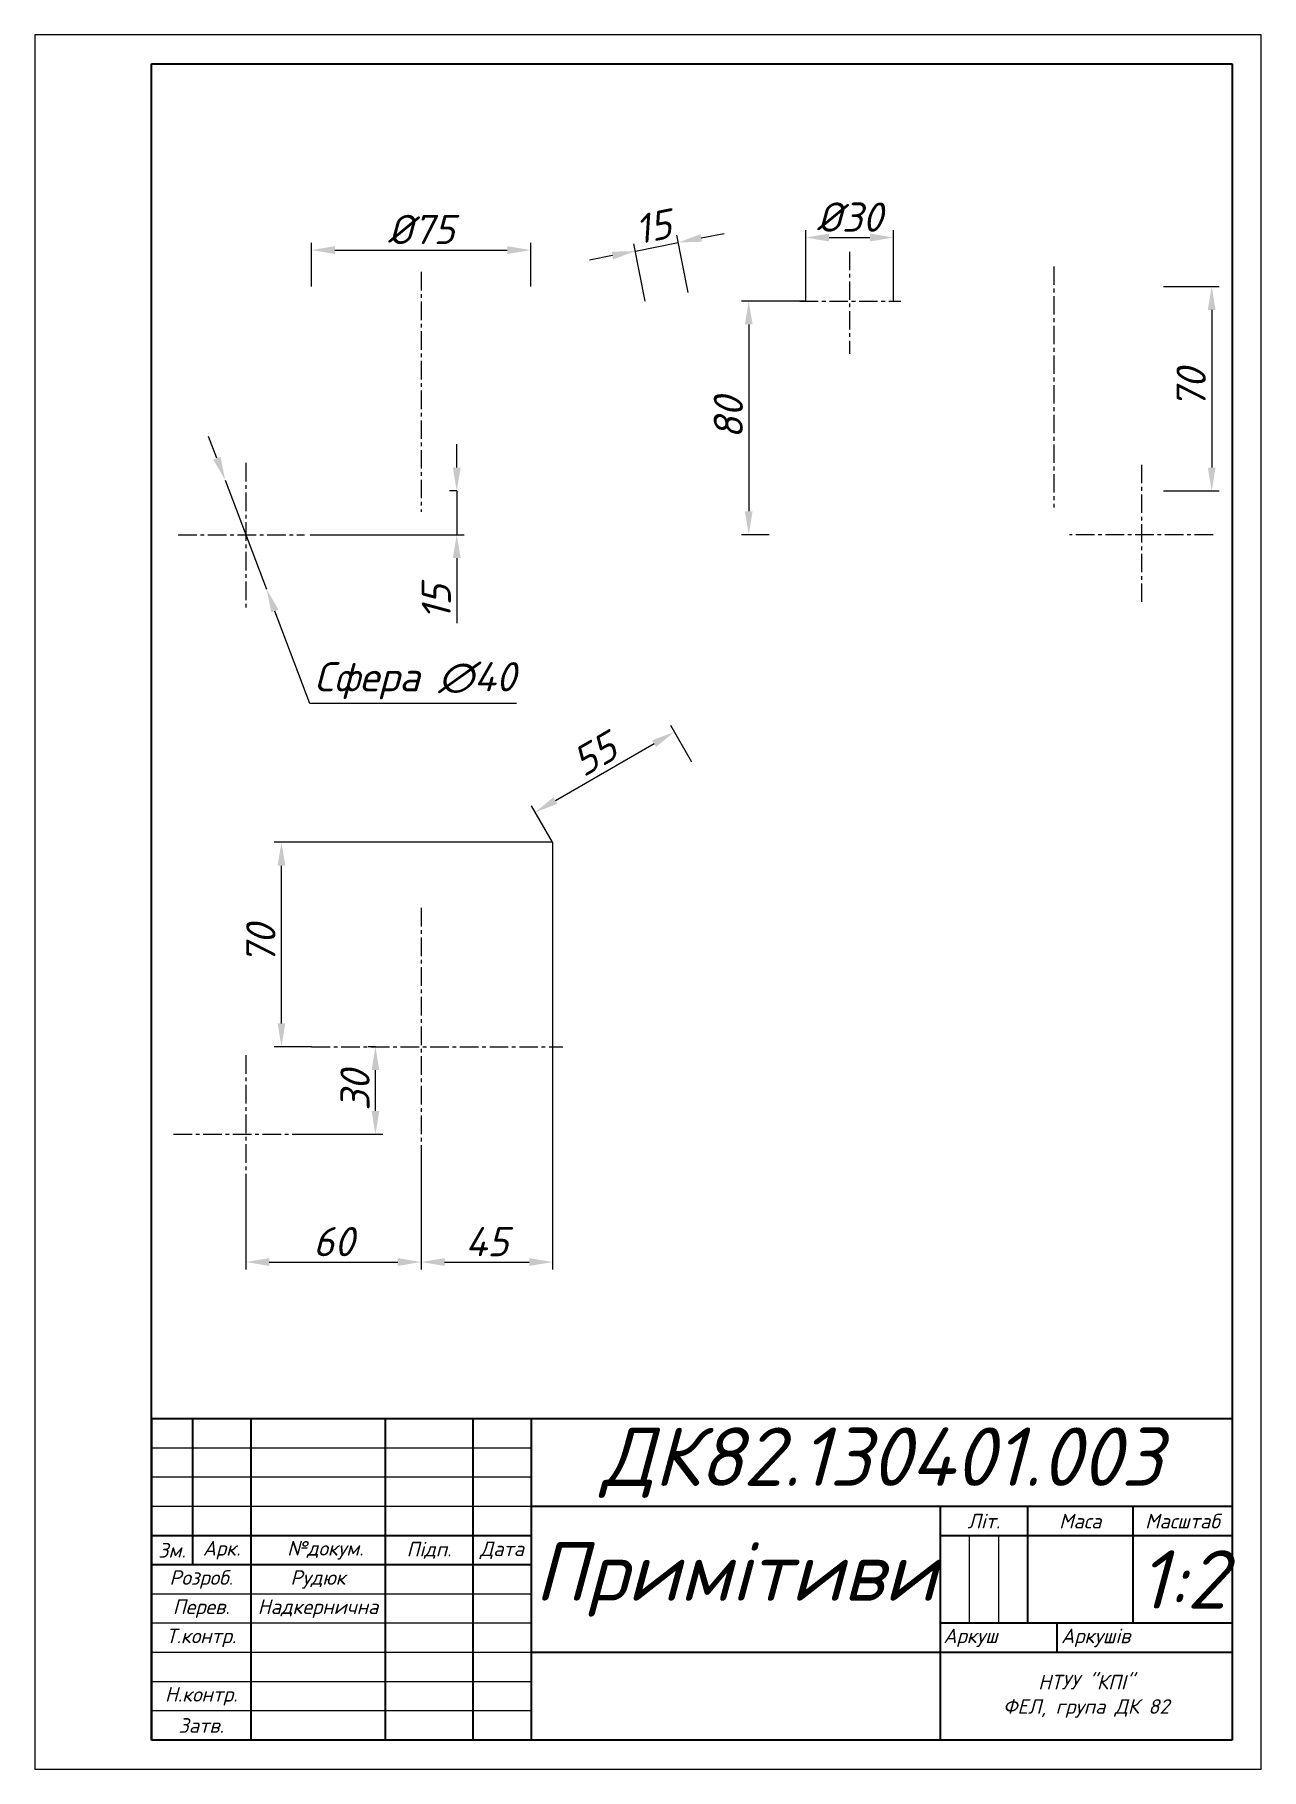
# Paper-space layout 'Лист1' of a CAD drawing. Header units: millimetres. Extents: x 0 to 210, y 0 to 297.
import ezdxf

# ---------------------------------------------------------------- set-up
doc = ezdxf.new("R2010")
doc.units = ezdxf.units.MM
doc.linetypes.add('осевая', pattern=[50.8, 31.75, -6.35, 6.35, -6.35])
doc.layers.add('Основные линии', color=250, linetype='Continuous', lineweight=35)
doc.layers.add('Тонкие линии', color=250, linetype='Continuous', lineweight=15)
for name, color, linetype in [('ось', 1, 'осевая'), ('размеры', 3, 'Continuous'), ('текст', 20, 'Continuous')]:
    doc.layers.add(name, color=color, linetype=linetype)
doc.styles.add('ГОСТ', font='isocpeui.ttf')
doc.styles.add('Гост большо', font='isocpeui.ttf', dxfattribs={"height": 10})
doc.dimstyles.new('ГОСТ', dxfattribs={"dimtxt": 5, "dimasz": 4, "dimexe": 1.25, "dimexo": 0, "dimgap": 1, "dimtad": 1, "dimtxsty": 'ГОСТ', "dimcen": 2.5, "dimadec": 0, "dimazin": 0, "dimtfac": 1, "dimtmove": 0, "dimatfit": 3, "dimfxl": 1, "dimarcsym": 0})
doc.dimstyles.new('Копия ГОСТ', dxfattribs={"dimtxt": 5, "dimasz": 4, "dimexe": 1.25, "dimexo": 0, "dimtad": 1, "dimtih": 1, "dimtoh": 1, "dimtxsty": 'ГОСТ', "dimcen": 2.5, "dimadec": 0, "dimazin": 0, "dimtfac": 1, "dimtmove": 0, "dimatfit": 3, "dimfxl": 1, "dimarcsym": 0})

# ---------------------------------------------------------------- blocks, each defined once
blk = doc.blocks.new('*D10')
at = {"layer": 'Defpoints', "color": 0, "transparency": 16777216}
for p in [(84.9, 260.12), (47.4, 253.89), (84.9, 253.89)]:
    blk.add_point(p, dxfattribs=at)
at = {"layer": 'размеры', "color": 0, "lineweight": -2, "transparency": 16777216}
for p, q in [((47.4, 253.89), (47.4, 261.37)), ((84.9, 253.89), (84.9, 261.37)), ((51.4, 260.12), (80.9, 260.12))]:
    blk.add_line(p, q, dxfattribs=at)
at = {"layer": 'размеры', "color": 0, "transparency": 16777216}
for points in [[(51.4, 260.79), (51.4, 259.45), (47.4, 260.12)], [(80.9, 260.79), (80.9, 259.45), (84.9, 260.12)]]:
    blk.add_solid(points, dxfattribs=at)
at = {"layer": 'размеры', "color": 0, "transparency": 16777216, "insert": (66.15, 263.65), "char_height": 5, "attachment_point": 5, "style": 'ГОСТ'}
blk.add_mtext('%%C75', dxfattribs=at)
blk = doc.blocks.new('*D11')
at = {"layer": 'Defpoints', "color": 0, "transparency": 16777216}
for p in [(193.24, 253.89), (193.24, 218.89), (201.5, 218.89)]:
    blk.add_point(p, dxfattribs=at)
at = {"layer": 'размеры', "color": 0, "lineweight": -2, "transparency": 16777216}
for p, q in [((193.24, 253.89), (202.75, 253.89)), ((201.5, 249.89), (201.5, 222.89)), ((193.24, 218.89), (202.75, 218.89))]:
    blk.add_line(p, q, dxfattribs=at)
at = {"layer": 'размеры', "color": 0, "transparency": 16777216}
for points in [[(200.83, 249.89), (202.16, 249.89), (201.5, 253.89)], [(200.83, 222.89), (202.16, 222.89), (201.5, 218.89)]]:
    blk.add_solid(points, dxfattribs=at)
at = {"layer": 'размеры', "color": 0, "transparency": 16777216, "insert": (197.97, 236.39), "char_height": 5, "attachment_point": 5, "rotation": 90, "style": 'ГОСТ'}
blk.add_mtext('70', dxfattribs=at)
blk = doc.blocks.new('*D12')
at = {"layer": 'Defpoints', "color": 0, "transparency": 16777216}
for p in [(146.99, 262.27), (131.99, 251.39), (146.99, 251.39)]:
    blk.add_point(p, dxfattribs=at)
at = {"layer": 'размеры', "color": 0, "lineweight": -2, "transparency": 16777216}
for p, q in [((131.99, 251.39), (131.99, 263.52)), ((135.99, 262.27), (142.99, 262.27)), ((146.99, 251.39), (146.99, 263.52))]:
    blk.add_line(p, q, dxfattribs=at)
at = {"layer": 'размеры', "color": 0, "transparency": 16777216}
for points in [[(135.99, 262.94), (135.99, 261.6), (131.99, 262.27)], [(142.99, 262.94), (142.99, 261.6), (146.99, 262.27)]]:
    blk.add_solid(points, dxfattribs=at)
at = {"layer": 'размеры', "color": 0, "transparency": 16777216, "insert": (139.49, 265.77), "char_height": 5, "attachment_point": 5, "style": 'ГОСТ'}
blk.add_mtext('%%C30', dxfattribs=at)
blk = doc.blocks.new('*D13')
at = {"layer": 'Defpoints', "color": 0, "transparency": 16777216}
for p in [(110.18, 261.42), (111.88, 252.85), (104.53, 251.39)]:
    blk.add_point(p, dxfattribs=at)
at = {"layer": 'размеры', "color": 0, "lineweight": -2, "transparency": 16777216}
for p, q in [((102.83, 259.96), (110.18, 261.42)), ((111.88, 252.85), (109.94, 262.65)), ((114.11, 262.2), (118.03, 262.98)), ((98.9, 259.18), (94.98, 258.4)), ((104.53, 251.39), (102.58, 261.19))]:
    blk.add_line(p, q, dxfattribs=at)
at = {"layer": 'размеры', "color": 0, "transparency": 16777216}
for points in [[(113.98, 262.85), (114.24, 261.55), (110.18, 261.42)], [(98.77, 259.84), (99.03, 258.53), (102.83, 259.96)]]:
    blk.add_solid(points, dxfattribs=at)
at = {"layer": 'размеры', "color": 0, "transparency": 16777216, "insert": (105.82, 264.13), "char_height": 5, "attachment_point": 5, "rotation": 11.2253, "style": 'ГОСТ'}
blk.add_mtext('15', dxfattribs=at)
blk = doc.blocks.new('*D14')
at = {"layer": 'Defpoints', "color": 0, "transparency": 16777216}
for p in [(131.99, 251.39), (122.24, 211.39), (125.74, 211.39)]:
    blk.add_point(p, dxfattribs=at)
at = {"layer": 'размеры', "color": 0, "lineweight": -2, "transparency": 16777216}
for p, q in [((131.99, 251.39), (120.99, 251.39)), ((122.24, 247.39), (122.24, 215.39)), ((125.74, 211.39), (120.99, 211.39))]:
    blk.add_line(p, q, dxfattribs=at)
at = {"layer": 'размеры', "color": 0, "transparency": 16777216}
for points in [[(121.57, 247.39), (122.9, 247.39), (122.24, 251.39)], [(121.57, 215.39), (122.9, 215.39), (122.24, 211.39)]]:
    blk.add_solid(points, dxfattribs=at)
at = {"layer": 'размеры', "color": 0, "transparency": 16777216, "insert": (118.74, 231.39), "char_height": 5, "attachment_point": 5, "rotation": 90, "style": 'ГОСТ'}
blk.add_mtext('80', dxfattribs=at)
blk = doc.blocks.new('*D15')
at = {"layer": 'Defpoints', "color": 0, "transparency": 16777216}
for p in [(32.6, 220.74), (39.7, 202.04)]:
    blk.add_point(p, dxfattribs=at)
at = {"layer": 'размеры', "color": 0, "lineweight": -2, "transparency": 16777216}
for p, q in [((31.18, 224.48), (29.76, 228.22)), ((32.6, 220.74), (39.7, 202.04)), ((47.12, 182.51), (41.12, 198.3)), ((82.46, 182.51), (47.12, 182.51))]:
    blk.add_line(p, q, dxfattribs=at)
at = {"layer": 'размеры', "color": 0, "transparency": 16777216}
for points in [[(31.8, 224.72), (30.56, 224.25), (32.6, 220.74)], [(41.74, 198.54), (40.5, 198.07), (39.7, 202.04)]]:
    blk.add_solid(points, dxfattribs=at)
at = {"layer": 'размеры', "color": 0, "transparency": 16777216, "insert": (65.1, 186.39), "char_height": 5, "attachment_point": 5, "style": 'ГОСТ'}
blk.add_mtext('Сфера ∅40', dxfattribs=at)
blk = doc.blocks.new('*D16')
at = {"layer": 'Defpoints', "color": 0, "transparency": 16777216}
for p in [(72.24, 218.89), (72.24, 218.89), (47.13, 211.39)]:
    blk.add_point(p, dxfattribs=at)
at = {"layer": 'размеры', "color": 0, "lineweight": -2, "transparency": 16777216}
for p, q in [((72.24, 222.89), (72.24, 226.89)), ((72.24, 218.89), (70.99, 218.89)), ((72.24, 218.89), (72.24, 211.39)), ((47.13, 211.39), (73.49, 211.39)), ((72.24, 207.39), (72.24, 196.22))]:
    blk.add_line(p, q, dxfattribs=at)
at = {"layer": 'размеры', "color": 0, "transparency": 16777216}
for points in [[(71.57, 222.89), (72.91, 222.89), (72.24, 218.89)], [(71.57, 207.39), (72.91, 207.39), (72.24, 211.39)]]:
    blk.add_solid(points, dxfattribs=at)
at = {"layer": 'размеры', "color": 0, "transparency": 16777216, "insert": (68.74, 199.8), "char_height": 5, "attachment_point": 5, "rotation": 90, "style": 'ГОСТ'}
blk.add_mtext('15', dxfattribs=at)
blk = doc.blocks.new('*D17')
at = {"layer": 'Defpoints', "color": 0, "transparency": 16777216}
for p in [(66.15, 104.97), (36.15, 98.72), (66.15, 86.85)]:
    blk.add_point(p, dxfattribs=at)
at = {"layer": 'размеры', "color": 0, "lineweight": -2, "transparency": 16777216}
for p, q in [((66.15, 104.97), (66.15, 85.6)), ((36.15, 98.72), (36.15, 85.6)), ((40.15, 86.85), (62.15, 86.85))]:
    blk.add_line(p, q, dxfattribs=at)
at = {"layer": 'размеры', "color": 0, "transparency": 16777216}
for points in [[(40.15, 87.52), (40.15, 86.19), (36.15, 86.85)], [(62.15, 87.52), (62.15, 86.19), (66.15, 86.85)]]:
    blk.add_solid(points, dxfattribs=at)
at = {"layer": 'размеры', "color": 0, "transparency": 16777216, "insert": (51.15, 90.35), "char_height": 5, "attachment_point": 5, "style": 'ГОСТ'}
blk.add_mtext('60', dxfattribs=at)
blk = doc.blocks.new('*D18')
at = {"layer": 'Defpoints', "color": 0, "transparency": 16777216}
for p in [(109.49, 177.62), (112.47, 172.47), (88.65, 158.72)]:
    blk.add_point(p, dxfattribs=at)
at = {"layer": 'размеры', "color": 0, "lineweight": -2, "transparency": 16777216}
for p, q in [((112.47, 172.47), (108.87, 178.71)), ((89.14, 165.87), (106.03, 175.62)), ((88.65, 158.72), (85.05, 164.96))]:
    blk.add_line(p, q, dxfattribs=at)
at = {"layer": 'размеры', "color": 0, "transparency": 16777216}
for points in [[(105.7, 176.2), (106.36, 175.05), (109.49, 177.62)], [(88.81, 166.45), (89.47, 165.3), (85.68, 163.87)]]:
    blk.add_solid(points, dxfattribs=at)
at = {"layer": 'размеры', "color": 0, "transparency": 16777216, "insert": (95.83, 173.78), "char_height": 5, "attachment_point": 5, "rotation": 30, "style": 'ГОСТ'}
blk.add_mtext('55', dxfattribs=at)
blk = doc.blocks.new('*D19')
at = {"layer": 'Defpoints', "color": 0, "transparency": 16777216}
for p in [(88.65, 158.72), (66.15, 104.97), (88.65, 86.85)]:
    blk.add_point(p, dxfattribs=at)
at = {"layer": 'размеры', "color": 0, "lineweight": -2, "transparency": 16777216}
for p, q in [((88.65, 158.72), (88.65, 85.6)), ((66.15, 104.97), (66.15, 85.6)), ((70.15, 86.85), (84.65, 86.85))]:
    blk.add_line(p, q, dxfattribs=at)
at = {"layer": 'размеры', "color": 0, "transparency": 16777216}
for points in [[(70.15, 87.52), (70.15, 86.19), (66.15, 86.85)], [(84.65, 87.52), (84.65, 86.19), (88.65, 86.85)]]:
    blk.add_solid(points, dxfattribs=at)
at = {"layer": 'размеры', "color": 0, "transparency": 16777216, "insert": (77.4, 90.35), "char_height": 5, "attachment_point": 5, "style": 'ГОСТ'}
blk.add_mtext('45', dxfattribs=at)
blk = doc.blocks.new('*D20')
at = {"layer": 'Defpoints', "color": 0, "transparency": 16777216}
for p in [(42.23, 158.72), (88.65, 158.72), (47.4, 123.72)]:
    blk.add_point(p, dxfattribs=at)
at = {"layer": 'размеры', "color": 0, "lineweight": -2, "transparency": 16777216}
for p, q in [((88.65, 158.72), (40.98, 158.72)), ((42.23, 127.72), (42.23, 154.72)), ((47.4, 123.72), (40.98, 123.72))]:
    blk.add_line(p, q, dxfattribs=at)
at = {"layer": 'размеры', "color": 0, "transparency": 16777216}
for points in [[(41.57, 154.72), (42.9, 154.72), (42.23, 158.72)], [(41.57, 127.72), (42.9, 127.72), (42.23, 123.72)]]:
    blk.add_solid(points, dxfattribs=at)
at = {"layer": 'размеры', "color": 0, "transparency": 16777216, "insert": (38.7, 141.22), "char_height": 5, "attachment_point": 5, "rotation": 90, "style": 'ГОСТ'}
blk.add_mtext('70', dxfattribs=at)
blk = doc.blocks.new('*D21')
at = {"layer": 'Defpoints', "color": 0, "transparency": 16777216}
for p in [(58.33, 123.72), (58.33, 123.72), (46.15, 108.72)]:
    blk.add_point(p, dxfattribs=at)
at = {"layer": 'размеры', "color": 0, "lineweight": -2, "transparency": 16777216}
for p, q in [((58.33, 123.72), (57.08, 123.72)), ((58.33, 112.72), (58.33, 119.72)), ((46.15, 108.72), (59.58, 108.72))]:
    blk.add_line(p, q, dxfattribs=at)
at = {"layer": 'размеры', "color": 0, "transparency": 16777216}
for points in [[(57.66, 119.72), (58.99, 119.72), (58.33, 123.72)], [(57.66, 112.72), (58.99, 112.72), (58.33, 108.72)]]:
    blk.add_solid(points, dxfattribs=at)
at = {"layer": 'размеры', "color": 0, "transparency": 16777216, "insert": (54.83, 116.22), "char_height": 5, "attachment_point": 5, "rotation": 90, "style": 'ГОСТ'}
blk.add_mtext('30', dxfattribs=at)

psp = doc.layouts.new('Лист1')

# ---------------------------------------------------------------- linework, layer by layer
at = {"color": 18, "true_color": 0x000000}
psp.add_line((26.9876, 59.9997), (26.9876, 39.9997), dxfattribs=at)
psp.add_lwpolyline([(-0.0124, -0.0003), (209.9876, -0.0003), (209.9876, 296.9997), (-0.0124, 296.9997)], close=True, dxfattribs=at)
at = {"layer": 'Основные линии', "color": 18, "true_color": 0x000000}
for p, q in [((19.9876, 4.9997), (19.9876, 291.9997)), ((19.9876, 291.9997), (204.9876, 291.9997)), ((204.9876, 291.9997), (204.9876, 4.9997)), ((19.9876, 59.9997), (19.9876, 4.9997)), ((204.9876, 59.9997), (19.9876, 59.9997)), ((26.9876, 59.9997), (26.9876, 34.9997)), ((36.9876, 59.9997), (36.9876, 4.9997)), ((59.9876, 59.9997), (59.9876, 4.9997)), ((74.9876, 59.9997), (74.9876, 4.9997)), ((84.9876, 59.9997), (84.9876, 4.9997)), ((204.9876, 44.9997), (84.9876, 44.9997)), ((154.9876, 44.9997), (154.9876, 4.9997)), ((169.9876, 44.9997), (169.9876, 24.9997)), ((187.9876, 44.9997), (187.9876, 24.9997)), ((84.9876, 39.9997), (19.9876, 39.9997)), ((204.9876, 39.9997), (154.9876, 39.9997)), ((84.9876, 34.9997), (19.9876, 34.9997)), ((204.9876, 24.9997), (154.9876, 24.9997)), ((174.9876, 24.9997), (174.9876, 19.9997)), ((204.9876, 19.9997), (84.9876, 19.9997)), ((204.9876, 4.9997), (19.9876, 4.9997))]:
    psp.add_line(p, q, dxfattribs=at)
at = {"layer": 'ось', "color": 18, "ltscale": 0.1, "true_color": 0x000000}
for p, q in [((139.4942, 259.8477), (139.4942, 242.3829)), ((66.1507, 256.3704), (66.1507, 215.3247)), ((174.4942, 257.3289), (174.4942, 216.0628)), ((130.9609, 251.3932), (148.2742, 251.3932)), ((36.1507, 223.6972), (36.1507, 198.6912)), ((189.4942, 223.3659), (189.4942, 199.266)), ((24.5735, 211.3932), (46.1507, 211.3932)), ((201.7487, 211.3932), (177.1641, 211.3932)), ((66.1507, 147.506), (66.1507, 104.9733)), ((36.1507, 122.2638), (36.1507, 98.7233)), ((47.4007, 123.7233), (90.41, 123.7233)), ((23.7677, 108.7233), (48.7432, 108.7233))]:
    psp.add_line(p, q, dxfattribs=at)
at = {"layer": 'Тонкие линии', "color": 18, "true_color": 0x000000}
for p, q in [((84.9876, 54.9997), (19.9876, 54.9997)), ((84.9876, 49.9997), (19.9876, 49.9997)), ((84.9876, 44.9997), (19.9876, 44.9997)), ((159.9876, 39.9997), (159.9876, 24.9997)), ((164.9876, 39.9997), (164.9876, 24.9997)), ((84.9876, 29.9997), (19.9876, 29.9997)), ((84.9876, 24.9997), (19.9876, 24.9997)), ((84.9876, 19.9997), (19.9876, 19.9997)), ((84.9876, 14.9997), (19.9876, 14.9997)), ((84.9876, 9.9997), (19.9876, 9.9997))]:
    psp.add_line(p, q, dxfattribs=at)

# ---------------------------------------------------------------- texts
at = {"layer": 'текст', "color": 18, "true_color": 0x000000}
for s, width, gutter_width, insert, char_height, attachment_point, style in [('ДК82.130401.003', 120, 12.5, (144.9876, 52.4997), 10, 5, 'Гост большо'), ('\\pxqc;Літ.', 15, 12.5, (162.4876, 42.4997), 2.5, 5, 'ГОСТ'), ('Маса', 18, 12.5, (178.9876, 42.4997), 2.5, 5, 'ГОСТ'), ('Масштаб', 17, 12.5, (196.4876, 42.4997), 2.5, 5, 'ГОСТ'), ('Зм.', 7, 12.5, (23.4876, 37.4997), 2.5, 5, 'ГОСТ'), ('Арк.', 10, 12.5, (31.9876, 37.4997), 2.5, 5, 'ГОСТ'), ('\\pxi-3,l4,t4;№докум.', 23, 12.5, (48.4876, 37.4997), 2.5, 5, 'ГОСТ'), ('Підп.', 15, 12.5, (67.4876, 37.4997), 2.5, 5, 'ГОСТ'), ('Дата', 10, 12.5, (79.9876, 37.4997), 2.5, 5, 'ГОСТ'), ('Примітиви', 70, 50, (119.9876, 32.4997), 10, 5, 'Гост большо'), ('1:2', 17, 50, (196.4876, 32.4997), 10, 5, 'Гост большо'), ('Розроб.', 17, 12.5, (28.4876, 32.4997), 2.5, 5, 'ГОСТ'), ('Рудюк ', 23, 12.5, (48.4876, 32.4997), 2.5, 5, 'ГОСТ'), ('Перев.', 17, 12.5, (28.4876, 27.4997), 2.5, 5, 'ГОСТ'), ('Надкернична', 23, 12.5, (48.4876, 27.4997), 2.5, 5, 'ГОСТ'), ('Т.контр.', 17, 12.5, (28.4876, 22.4997), 2.5, 5, 'ГОСТ'), ('Аркуш', 20, 12.5, (155.5628, 22.5156), 2.5, 4, 'ГОСТ'), ('Аркушів', 30, 12.5, (175.7071, 22.4997), 2.5, 4, 'ГОСТ'), ('НТУУ "КПІ"\\PФЕЛ, група ДК 82', 50, 12.5, (179.9876, 12.4997), 2.5, 5, 'ГОСТ'), ('Н.контр.', 17, 12.5, (28.4876, 12.4997), 2.5, 5, 'ГОСТ'), ('Затв.', 17, 12.5, (28.4876, 7.4997), 2.5, 5, 'ГОСТ')]:
    psp.add_mtext_dynamic_manual_height_columns(s, width=width, gutter_width=gutter_width, heights=[0], dxfattribs=dict(at, insert=insert, char_height=char_height, attachment_point=attachment_point, style=style))

# ---------------------------------------------------------------- dimensions: what is measured, and where the dimension line sits
at = {"layer": 'размеры', "color": 18, "true_color": 0x000000}
for base, p1, p2, angle, picture, middle, dimtype in [((110.1837, 261.4223), (104.5278, 251.3932), (111.8843, 252.8532), 11.225295, '*D13', (106.5054, 260.6923), 161), ((72.2405, 218.8932), (47.1331, 211.3932), (72.2405, 218.8932), 90, '*D16', (72.2405, 199.8042), 160), ((58.3271, 123.7233), (46.1507, 108.7233), (58.3271, 123.7233), 90, '*D21', (58.3271, 116.2233), 160)]:
    dim = psp.add_linear_dim(base=base, p1=p1, p2=p2, angle=angle, dimstyle='ГОСТ', override={"dimlfac": -2}, dxfattribs=at)
    dim.commit()
    dim.dimension.update_dxf_attribs({"geometry": picture, "text_midpoint": middle, "dimtype": dimtype})
dim = psp.add_linear_dim(base=(146.9942, 262.2709), p1=(131.9942, 251.3932), p2=(146.9942, 251.3932), text='%%C<>', dimstyle='ГОСТ', override={"dimlfac": -2}, dxfattribs=at)
dim.commit()
dim.dimension.update_dxf_attribs({"geometry": '*D12', "text_midpoint": (139.4942, 262.2709), "dimtype": 160})
dim = psp.add_linear_dim(base=(84.9007, 260.1204), p1=(47.4007, 253.8932), p2=(84.9007, 253.8932), text='%%C<>', dimstyle='ГОСТ', override={"dimlfac": -2}, dxfattribs=at)
dim.commit()
dim.dimension.update_dxf_attribs({"geometry": '*D10', "text_midpoint": (66.1507, 263.6526)})
for base, p1, p2, picture, middle in [((201.4978, 218.8932), (193.2442, 253.8932), (193.2442, 218.8932), '*D11', (197.9656, 236.3932)), ((122.2373, 211.3932), (131.9942, 251.3932), (125.7442, 211.3932), '*D14', (118.7373, 231.3932)), ((42.2349, 158.7233), (47.4007, 123.7233), (88.6507, 158.7233), '*D20', (38.7027, 141.2233))]:
    dim = psp.add_linear_dim(base=base, p1=p1, p2=p2, angle=90, dimstyle='ГОСТ', override={"dimlfac": -2}, dxfattribs=at)
    dim.commit()
    dim.dimension.update_dxf_attribs({"geometry": picture, "text_midpoint": middle})
dim = psp.add_diameter_dim_2p(p1=(32.6013, 220.7421), p2=(39.7001, 202.0443), text='Сфера <>', dimstyle='Копия ГОСТ', override={"dimlfac": -2}, dxfattribs=at)
dim.commit()
dim.dimension.update_dxf_attribs({"geometry": '*D15', "text_midpoint": (65.0981, 182.5135), "dimtype": 163})
dim = psp.add_aligned_dim(p1=(88.6507, 158.7233), p2=(112.4664, 172.4733), distance=5.9477, dimstyle='ГОСТ', override={"dimlfac": -2}, dxfattribs=at)
dim.commit()
dim.dimension.update_dxf_attribs({"geometry": '*D18', "text_midpoint": (95.8347, 173.7802)})
for base, p1, p2, picture, middle in [((88.6507, 86.8525), (66.1507, 104.9733), (88.6507, 158.7233), '*D19', (77.4007, 90.3525)), ((66.1507, 86.8525), (36.1507, 98.7233), (66.1507, 104.9733), '*D17', (51.1507, 90.3525))]:
    dim = psp.add_linear_dim(base=base, p1=p1, p2=p2, dimstyle='ГОСТ', override={"dimlfac": -2}, dxfattribs=at)
    dim.commit()
    dim.dimension.update_dxf_attribs({"geometry": picture, "text_midpoint": middle})

doc.saveas('drawing.dxf')
